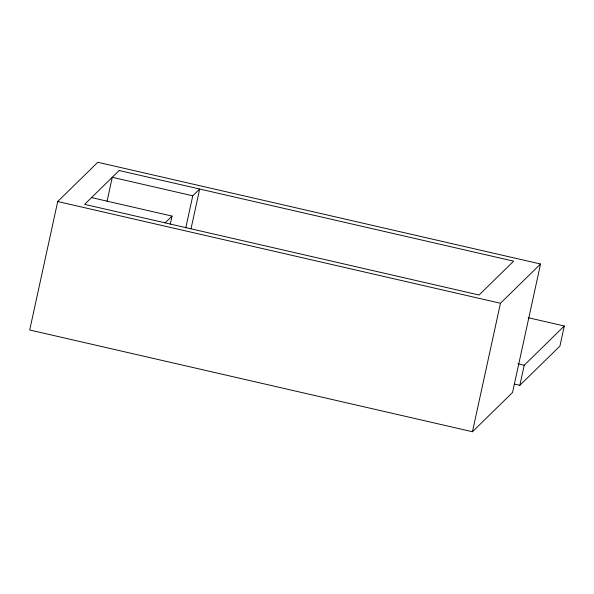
<?xml version="1.0" encoding="UTF-8"?>
<svg xmlns="http://www.w3.org/2000/svg" width="594" height="594" viewBox="0 0 594 594"><rect width="100%" height="100%" fill="white"/><g stroke="black" fill="none" stroke-linecap="round" stroke-linejoin="round"><path stroke-width="0.89" d="M57.715 201.522L29.7 329.997L472.445 431.734L512.533 392.478L540.547 264.003L97.795 162.266L57.715 201.522L500.46 303.259L540.547 264.003M107.017 201.381L112.273 177.287L192.768 195.79L199.681 189.018L190.993 228.868M170.285 224.124L172.037 216.09L91.535 197.594M185.766 227.903L192.768 195.79M472.445 431.734L500.46 303.259M514.419 384.08L519.839 385.32L524.212 365.251L564.3 325.987L528.155 317.686M564.3 325.987L559.927 346.064L519.839 385.32M165.125 222.861L172.037 216.09M517.894 363.795L524.212 365.251M119.179 170.523L84.63 204.366L479.076 295.003L513.632 261.16L119.179 170.523"/></g></svg>
